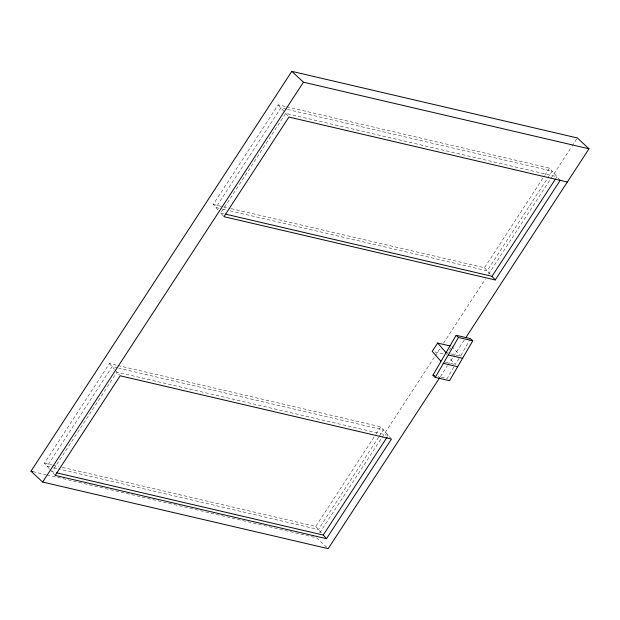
<?xml version="1.0" encoding="UTF-8"?>
<svg xmlns="http://www.w3.org/2000/svg" width="620" height="620" viewBox="0 0 620 620"><rect width="100%" height="100%" fill="white"/><g stroke="black" fill="none" stroke-linecap="round" stroke-linejoin="round"><path stroke-width="0.46" stroke-dasharray="3.1 2.33" d="M453.716 366.97L447.198 378.541L438.27 376.464M450.717 353.904L460.528 356.19L469.952 339.466M49.29 468.681L44.454 463.179L109.43 363.56L116.963 365.32M218.046 209.955L213.21 204.453L278.186 104.842L285.719 106.593M223.417 216.07L220.736 213.024L285.712 113.406L556.985 176.684L555.931 178.304M62.349 467.356L315.727 526.457L375.418 434.938M375.953 434.132L380.703 426.839L390.91 438.456M231.105 208.63L484.483 267.731L544.182 176.22M544.709 175.406L549.46 168.121L560.201 180.343M378.634 437.185L318.409 529.519L61.264 469.534M379.161 436.379L383.392 429.9L118.707 368.156M319.726 532.937L381.618 438.046M382.153 437.232L434.527 356.942M435.054 356.128L440.339 348.022M443.517 343.154L485.313 279.078M488.482 274.211L550.382 179.32M550.909 178.514L571.539 146.878M572.066 146.064L576.832 138.772M446.493 354.679L450.926 347.882M440.363 376.689L447.237 366.141M447.764 365.335L453.057 357.221M453.584 356.407L464.171 340.186M459.056 358.453L455.119 364.49L448.957 357.476M286.665 106.818L549.46 168.121M286.525 109.213L280.876 107.895L215.899 207.514L221.549 208.831M287.463 109.438L552.149 171.174L487.173 270.793L229.082 210.591M213.21 204.453L222.626 206.654M223.572 206.871L230.167 208.413M222.487 209.049L228.144 210.366M220.736 213.024L223.564 213.683M434.891 351.966L443.819 354.051M445.3 362.204L454.22 364.281M117.908 365.537L380.703 426.839M117.769 367.939L112.112 366.622L47.136 466.232L49.964 466.899M388.228 435.411L116.955 372.132L51.979 471.75L54.808 472.409M44.454 463.179L51.987 464.938M52.932 465.155L58.582 466.472M53.731 467.775L60.326 469.309M32.883 471.634L46.082 474.711M47.019 474.928L315.611 537.587M316.549 537.804L326.825 547.375M484.483 267.731L490.195 274.234M278.186 104.842L284.502 112.026M285.712 113.406L288.928 117.064M451.91 346.371L460.528 356.19M315.727 526.457L322.648 534.339M109.43 363.56L114.537 369.373M115.142 370.062L119.637 375.178M49.825 469.293L55.196 475.408"/><path stroke-width="0.93" d="M432.923 375.209L456.15 335.296L470.425 338.629L472.758 340.798L449.523 380.711L435.248 377.379L432.923 375.209L434.705 375.627M435.248 377.379L458.475 337.466L472.758 340.798M439.828 377.503L328.189 548.654L42.641 482.042L31 471.192L291.811 71.347L577.36 137.958L589 148.808L465.752 337.753M42.641 482.042L303.451 82.197L589 148.808M450.12 345.96L437.627 343.046L432.218 351.346L440.836 361.158M56.691 472.843L323.253 535.029L387.175 437.03M225.447 214.125L492.009 276.303L555.404 179.118M326.469 538.687L391.445 439.068L120.172 375.79L55.196 475.408L326.469 538.687L323.253 535.029M567.339 182.009L288.928 117.064L223.952 216.682L495.225 279.961L560.201 180.343M448.578 355.028L462.861 358.36M443.168 363.328L457.444 366.66M31 471.192L32.883 471.634M291.811 71.347L303.451 82.197M456.15 335.296L458.475 337.466M492.009 276.303L495.225 279.961M437.627 343.046L446.253 352.858"/></g></svg>
